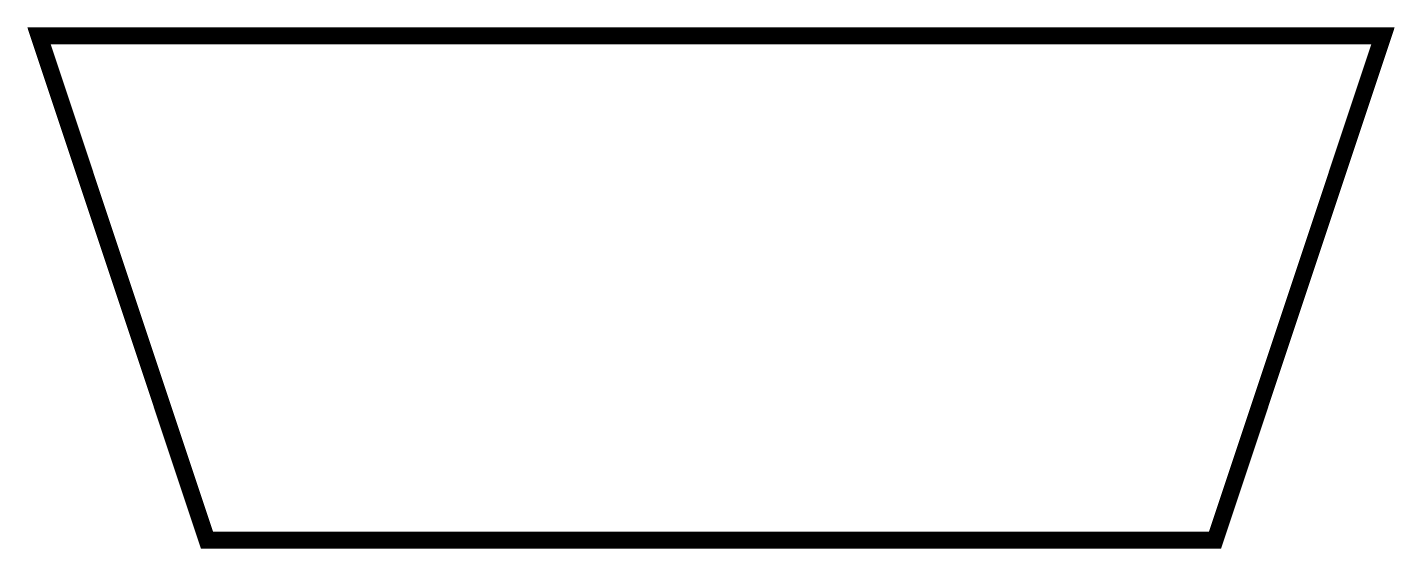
# Model space of a CAD drawing. Header units: millimetres. Extents: x -1.07 to 7.07, y -0.05 to 3.05.
import ezdxf

# ---------------------------------------------------------------- set-up
doc = ezdxf.new("R2010")
doc.units = ezdxf.units.MM

msp = doc.modelspace()

# ---------------------------------------------------------------- linework, layer by layer
at = {"const_width": 0.1}
msp.add_lwpolyline([(-1, 3), (7, 3), (6, 0), (0, 0)], close=True, dxfattribs=at)

doc.saveas('drawing.dxf')
